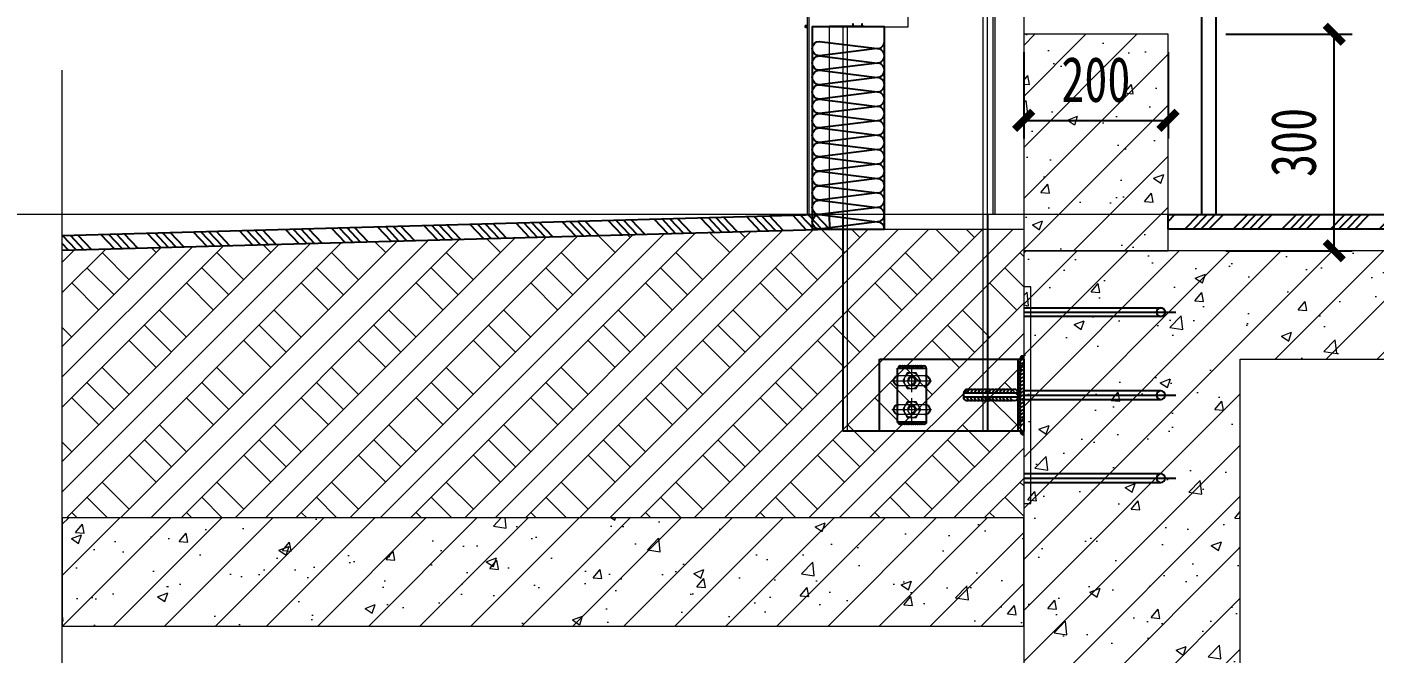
# Model space of a CAD drawing. Extents: x -280168 to 205214, y -148835 to -64913.
# Drawn here: x 50507 to 52374, y -82518 to -81651 of the extents above; entities that cross this region are included whole.
import ezdxf

# ---------------------------------------------------------------- set-up
doc = ezdxf.new("R2010")
doc.units = 0
doc.header["$LTSCALE"] = 1000
doc.header["$MEASUREMENT"] = 0
for name, pattern in [('ACAD_ISO12W100', [21, 12, -3, 0, -3, 0, -3]), ('CENTER', [50.8, 31.75, -6.35, 6.35, -6.35]), ('DASH', [0.35, 0.25, -0.1]), ('DASHDOT2', [0.5, 0.25, -0.125, 0, -0.125]), ('DASHED', [19.05, 12.7, -6.35])]:
    doc.linetypes.add(name, pattern=pattern)
for name, color, linetype, lineweight in [('00-SGT-轴线', 10, 'Continuous', 13), ('00-SGT-钢结构', 6, 'Continuous', 13), ('00-SGT-零部件', 31, 'Continuous', 13), ('2SS1_structure', 166, 'Continuous', 13), ('ALP1_alum.panel', 150, 'Continuous', 20), ('BX', 153, 'ACAD_ISO12W100', 13), ('DIM', 1, 'Continuous', 13), ('PJ1_accessories', 4, 'Continuous', 13), ('STE1_carbon steel', 66, 'Continuous', 25), ('STE2_hidden', 64, 'DASHED', 13), ('TC1_hatch', 251, 'Continuous', 13), ('XC1_alum.extrusion', 3, 'Continuous', 20), ('XC2_hidden', 70, 'DASHED', 13), ('ZX_grid', 14, 'CENTER', 13)]:
    doc.layers.add(name, color=color, linetype=linetype, lineweight=lineweight)
for name, color, linetype in [('2  辅材', 30, 'Continuous'), ('A-SUR_吊顶', 40, 'Continuous'), ('SY', 2, 'Continuous'), ('TC', 4, 'Continuous'), ('尺寸层', 7, 'Continuous')]:
    doc.layers.add(name, color=color, linetype=linetype)
doc.styles.add('QHMY', font='STXIHEI_0.TTF', dxfattribs={"width": 0.75})
doc.dimstyles.new('DIM-25', dxfattribs={"dimscale": 25, "dimtxt": 2.5, "dimasz": 1, "dimexe": 1, "dimexo": 1, "dimgap": 1, "dimtad": 1, "dimdec": 0, "dimzin": 0, "dimdsep": 46, "dimtxsty": 'QHMY', "dimblk": 'ARCHTICK', "dimcen": 0.09, "dimclrd": 1, "dimclre": 1, "dimclrt": 2, "dimazin": 2, "dimtfac": 1, "dimtdec": 0, "dimtix": 1, "dimtmove": 2, "dimatfit": 3, "dimfxl": 0, "dimtolj": 1, "dimtzin": 0, "dimarcsym": 0})
doc.dimstyles.new('DIM-50', dxfattribs={"dimscale": 50, "dimtxt": 3, "dimasz": 1, "dimexe": 1, "dimexo": 1, "dimgap": 1, "dimtad": 1, "dimdec": 0, "dimzin": 0, "dimdsep": 46, "dimtxsty": 'QHMY', "dimblk": 'ARCHTICK', "dimcen": 0.09, "dimclrd": 1, "dimclre": 1, "dimclrt": 2, "dimazin": 2, "dimtfac": 1, "dimtdec": 0, "dimtix": 1, "dimtmove": 2, "dimatfit": 3, "dimfxl": 0, "dimtolj": 1, "dimtzin": 0, "dimarcsym": 0})

# ---------------------------------------------------------------- blocks, each defined once
blk = doc.blocks.new('MB-1')
at = {"color": 3}
blk.add_lwpolyline([(8, -150), (-2, -150), (-2, 150), (8, 150)], close=True, dxfattribs=at)
at = {"layer": 'STE1_carbon steel', "color": 1, "linetype": 'DASHDOT2', "ltscale": 20}
for points in [[(8, 115), (-202.8, 115)], [(8, 0), (-202.8, 0)], [(8, -115), (-202.8, -115)]]:
    blk.add_lwpolyline(points, dxfattribs=at)
at = {"layer": 'STE1_carbon steel', "color": 225}
for points in [[(8, 121), (-182, 121, 1), (-182, 109), (8, 109)], [(8, -6), (-182, -6, -1), (-182, 6), (8, 6)], [(8, -121), (-182, -121, -1), (-182, -109), (8, -109)]]:
    blk.add_lwpolyline(points, format="xyb", dxfattribs=at)
for centre in [(-182, 115), (-182, 0), (-182, -115)]:
    blk.add_circle(centre, 6, dxfattribs=at)
blk = doc.blocks.new('*U388')
at = {"layer": '2  辅材'}
for centre, start in [((1, 0), 180), ((2, 0), 240), ((3, 0), 240), ((4, 0), 240), ((5, 0), 240), ((6, 0), 240), ((7, 0), 240), ((8, 0), 240), ((9, 0), 240), ((10, 0), 240), ((11, 0), 240), ((12, 0), 240)]:
    blk.add_arc(centre, 1, start, 0, dxfattribs=at)
blk = doc.blocks.new('*U389')
at = {"layer": '2  辅材'}
blk.add_hatch(color=256, dxfattribs=at).paths.add_polyline_path([(0, -1), (0, 0), (1, 0, -0.414214)])
blk.add_arc((0, 0), 1, 270, 0, dxfattribs=at)
blk = doc.blocks.new('*U380')
at = {"layer": '2  辅材'}
for centre, start in [((1, 0), 180), ((2, 0), 240), ((3, 0), 240), ((4, 0), 240), ((5, 0), 240), ((6, 0), 240), ((7, 0), 240), ((8, 0), 240), ((9, 0), 240), ((10, 0), 240), ((11, 0), 240), ((12, 0), 240), ((13, 0), 240), ((14, 0), 240)]:
    blk.add_arc(centre, 1, start, 0, dxfattribs=at)
blk = doc.blocks.new('*U366')
at = {"layer": '2  辅材'}
for centre, start in [((1, 0), 180), ((2, 0), 240), ((3, 0), 240), ((4, 0), 240), ((5, 0), 240), ((6, 0), 240), ((7, 0), 240), ((8, 0), 240), ((9, 0), 240), ((10, 0), 240), ((11, 0), 240), ((12, 0), 240), ((13, 0), 240), ((14, 0), 240), ((15, 0), 240), ((16, 0), 240), ((17, 0), 240), ((18, 0), 240), ((19, 0), 240)]:
    blk.add_arc(centre, 1, start, 0, dxfattribs=at)
blk = doc.blocks.new('MJ')
at = {"color": 252, "linetype": 'DASH', "ltscale": 20}
for p, q in [((173, 27), (137, 27)), ((137, 13), (173, 13)), ((137, -27), (173, -27))]:
    blk.add_line(p, q, dxfattribs=at)
at = {"color": 31}
blk.add_line((-9.7, 0), (3, 0), dxfattribs=at)
at = {"color": 252}
blk.add_line((173, -13), (137, -13), dxfattribs=at)
at = {"layer": '00-SGT-轴线', "linetype": 'CENTER'}
for p, q in [((182.5, 20), (127.5, 20)), ((155, 4.2), (155, 35.8)), ((155, -35.8), (155, -4.2)), ((182.5, -20), (127.5, -20)), ((171.2, -20), (141.8, -20))]:
    blk.add_line(p, q, dxfattribs=at)
at = {"layer": '00-SGT-钢结构'}
for p, q in [((175, 26.4), (175, 26.4)), ((175, 13.4), (175, 13.4)), ((175, -13.6), (175, -13.6)), ((175, -26.6), (175, -26.6))]:
    blk.add_line(p, q, dxfattribs=at)
at = {"layer": '00-SGT-零部件'}
for points in [[(167.5, 20), (161.3, 9.2), (148.8, 9.2), (142.6, 20), (148.8, 30.8), (161.3, 30.8)], [(167.5, -20), (161.3, -30.8), (148.8, -30.8), (142.6, -20), (148.8, -9.2), (161.3, -9.2)]]:
    blk.add_lwpolyline(points, close=True, dxfattribs=at)
for points in [[(155, 9.2, -1), (155, 30.8, -1)], [(155, 26, -1), (155, 14, -1)], [(155, -30.8, -1), (155, -9.2, -1)], [(155, -14, -1), (155, -26, -1)]]:
    blk.add_lwpolyline(points, format="xyb", close=True, dxfattribs=at)
for points in [[(155, 15.7, -2.414214), (159.3, 20)], [(155, -24.3, -2.414214), (159.3, -20)]]:
    blk.add_lwpolyline(points, format="xyb", dxfattribs=at)
at = {"layer": 'STE1_carbon steel', "color": 2}
blk.add_lwpolyline([(200, 50), (0, 50), (0, -50), (200, -50)], close=True, dxfattribs=at)
blk.add_lwpolyline([(8, 50), (8, -50)], dxfattribs=at)
at = {"layer": 'STE1_carbon steel'}
blk.add_lwpolyline([(175, 37.5), (135, 37.5), (135, -37.5), (175, -37.5)], close=True, dxfattribs=at)
for centre, start, end in [((137, 20), 89.9912, 270.0088), ((173, 20), 269.9912, 90.0088), ((137, -20), 89.9912, 270.0088), ((173, -20), 269.9912, 90.0088)]:
    blk.add_arc(centre, 7, start, end, dxfattribs=at)
at = {"layer": 'SY'}
blk.add_lwpolyline([(8, 3), (8, -3), (83, -3), (83, 3)], close=True, dxfattribs=at)
for name, p, xscale, yscale, zscale, rotation in [('*U389', (0, 50), 5.000000000001624, 5.000000000001624, 5.000000000001624, 90), ('*U366', (0, -50), 5.000000000001624, 5.000000000001624, 5.000000000001624, 90), ('*U388', (135, 37.5), -3.000000000000975, 3.000000000000975, 3.000000000000975, 180), ('*U380', (8, 3), -5.000000000001624, 5.000000000001624, 5.000000000001624, 180), ('*U389', (0, -50), -5.000000000001624, 5.000000000001624, 5.000000000001624, 90)]:
    blk.add_blockref(name, p, dxfattribs=dict(xscale=xscale, yscale=yscale, zscale=zscale, rotation=rotation))
for name, p, xscale, yscale, zscale in [('*U380', (8, -3), 5.000000000001624, 5.000000000001624, 5.000000000001624), ('*U388', (135, -37.5), 3.000000000000975, 3.000000000000975, 3.000000000000975)]:
    blk.add_blockref(name, p, dxfattribs=dict(xscale=xscale, yscale=yscale, zscale=zscale))
at = {"layer": 'ALP1_alum.panel'}
blk.add_blockref('MB-1', (-8, 0), dxfattribs=at)
blk = doc.blocks.new('_ArchTick')
at = {"color": 0, "linetype": 'ByBlock', "const_width": 0.4}
blk.add_lwpolyline([(-0.5, -0.5), (0.5, 0.5)], dxfattribs=at)
blk = doc.blocks.new('*D392')
at = {"layer": 'Defpoints', "color": 0, "transparency": 16777216}
for p in [(51588.2, -81911), (52288.2, -82724.2), (51588.2, -83061.3)]:
    blk.add_point(p, dxfattribs=at)
at = {"layer": '尺寸层', "color": 1, "lineweight": -2, "transparency": 16777216}
for p, q in [((51588.2, -82761.3), (51588.2, -83111.3)), ((52288.2, -82774.2), (52288.2, -83111.3)), ((52288.2, -83061.3), (51588.2, -83061.3))]:
    blk.add_line(p, q, dxfattribs=at)
at = {"layer": '尺寸层', "color": 1, "lineweight": -2, "transparency": 16777216, "xscale": 50, "yscale": 50, "zscale": 50, "rotation": 180}
blk.add_blockref('_ArchTick', (51588.2, -83061.3), dxfattribs=at)
at = {"layer": '尺寸层', "color": 1, "lineweight": -2, "transparency": 16777216, "xscale": 50, "yscale": 50, "zscale": 50}
blk.add_blockref('_ArchTick', (52288.2, -83061.3), dxfattribs=at)
at = {"layer": '尺寸层', "color": 2, "transparency": 16777216, "insert": (51938.2, -82936.3), "char_height": 150, "attachment_point": 5, "style": 'QHMY'}
blk.add_mtext('\\A1;700', dxfattribs=at)
blk = doc.blocks.new('*U390')
at = {"color": 251}
blk.add_lwpolyline([(-0.44, 0), (139.55, 0), (139.55, 50), (-0.44, 50)], close=True, dxfattribs=at)
for points in [[(-0.44, 0, 0.414214), (4.56, 5), (-0.44, 45, -1), (9.56, 45), (4.56, 5, 0.414214), (9.56, 0)], [(9.56, 0, 0.414214), (14.56, 5), (9.56, 45, -1), (19.56, 45), (14.56, 5, 0.414214), (19.56, 0)], [(19.56, 0, 0.414214), (24.56, 5), (19.56, 45, -1), (29.56, 45), (24.56, 5, 0.414214), (29.56, 0)], [(29.56, 0, 0.414214), (34.56, 5), (29.56, 45, -1), (39.56, 45), (34.56, 5, 0.414214), (39.56, 0)], [(39.56, 0, 0.414214), (44.56, 5), (39.56, 45, -1), (49.56, 45), (44.56, 5, 0.414214), (49.56, 0)], [(49.56, 0, 0.414214), (54.56, 5), (49.56, 45, -1), (59.56, 45), (54.56, 5, 0.414214), (59.56, 0)], [(59.56, 0, 0.414214), (64.56, 5), (59.56, 45, -1), (69.56, 45), (64.56, 5, 0.414214), (69.56, 0)], [(69.56, 0, 0.414214), (74.56, 5), (69.56, 45, -1), (79.56, 45), (74.56, 5, 0.414214), (79.56, 0)], [(79.56, 0, 0.414214), (84.56, 5), (79.56, 45, -1), (89.56, 45), (84.56, 5, 0.414214), (89.56, 0)], [(89.56, 0, 0.414214), (94.56, 5), (89.56, 45, -1), (99.56, 45), (94.56, 5, 0.414214), (99.56, 0)], [(99.56, 0, 0.414214), (104.56, 5), (99.56, 45, -1), (109.56, 45), (104.56, 5, 0.414214), (109.56, 0)], [(109.56, 0, 0.414214), (114.56, 5), (109.56, 45, -1), (119.56, 45), (114.56, 5, 0.414214), (119.56, 0)], [(119.56, 0, 0.414214), (124.56, 5), (119.56, 45, -1), (129.56, 45), (124.56, 5, 0.414214), (129.56, 0)]]:
    blk.add_lwpolyline(points, format="xyb", dxfattribs=at)
blk = doc.blocks.new('*D405')
at = {"layer": 'Defpoints', "color": 0, "transparency": 16777216}
for p in [(52088.2, -81661), (52318.5, -81661), (52088.2, -81961)]:
    blk.add_point(p, dxfattribs=at)
at = {"layer": '尺寸层', "color": 1, "lineweight": -2, "transparency": 16777216}
for p, q in [((52168.5, -81661), (52343.5, -81661)), ((52318.5, -81961), (52318.5, -81661)), ((52168.5, -81961), (52343.5, -81961))]:
    blk.add_line(p, q, dxfattribs=at)
at = {"layer": '尺寸层', "color": 1, "lineweight": -2, "transparency": 16777216, "xscale": 25, "yscale": 25, "zscale": 25}
for p, rotation in [((52318.5, -81661), 90), ((52318.5, -81961), 270)]:
    blk.add_blockref('_ArchTick', p, dxfattribs=dict(at, rotation=rotation))
at = {"layer": '尺寸层', "color": 2, "transparency": 16777216, "insert": (52262.3, -81811), "char_height": 62.5, "attachment_point": 5, "rotation": 90, "style": 'QHMY'}
blk.add_mtext('\\A1;300', dxfattribs=at)
blk = doc.blocks.new('*D406')
at = {"layer": 'Defpoints', "color": 0, "transparency": 16777216}
for p in [(51888.2, -81661), (52088.2, -81661), (52088.2, -81780.4)]:
    blk.add_point(p, dxfattribs=at)
at = {"layer": '尺寸层', "color": 1, "lineweight": -2, "transparency": 16777216}
for p, q in [((51888.2, -81686), (51888.2, -81805.4)), ((52088.2, -81686), (52088.2, -81805.4)), ((51888.2, -81780.4), (52088.2, -81780.4))]:
    blk.add_line(p, q, dxfattribs=at)
at = {"layer": '尺寸层', "color": 1, "lineweight": -2, "transparency": 16777216, "xscale": 25, "yscale": 25, "zscale": 25, "rotation": 180}
blk.add_blockref('_ArchTick', (51888.2, -81780.4), dxfattribs=at)
at = {"layer": '尺寸层', "color": 1, "lineweight": -2, "transparency": 16777216, "xscale": 25, "yscale": 25, "zscale": 25}
blk.add_blockref('_ArchTick', (52088.2, -81780.4), dxfattribs=at)
at = {"layer": '尺寸层', "color": 2, "transparency": 16777216, "insert": (51988.2, -81724.1), "char_height": 62.5, "attachment_point": 5, "style": 'QHMY'}
blk.add_mtext('\\A1;200', dxfattribs=at)

msp = doc.modelspace()

# ---------------------------------------------------------------- hatches: boundary and pattern name
at = {"layer": 'A-SUR_吊顶', "linetype": 'DASH', "ltscale": 100}
h = msp.add_hatch(dxfattribs=at)
h.set_pattern_fill('ANSI34', color=256, scale=5, angle=-1.5838, style=0)
h.set_pattern_definition([(133.41616, (-4872.856, -155755.25), (34.593887, 32.732302), []), (133.41616, (-4884.077, -155754.94), (34.593887, 32.732302), []), (133.41616, (-4895.3, -155754.63), (34.593887, 32.732302), []), (133.41616, (-4906.52, -155754.32), (34.593887, 32.732302), [])])
h.paths.add_polyline_path([(50556.1, -81960.4), (50556.1, -81940.4), (51619.2, -81911), (51619.8, -81931)])
h = msp.add_hatch(dxfattribs=at)
h.set_pattern_fill('ANSI34', color=256, scale=5, style=0)
h.set_pattern_definition([(45, (108255.13, -157325.44), (-33.67596, 33.67596), []), (45, (108266.357, -157325.44), (-33.67596, 33.67596), []), (45, (108277.58, -157325.44), (-33.67596, 33.67596), []), (45, (108288.808, -157325.44), (-33.67596, 33.67596), [])])
h.paths.add_polyline_path([(53520.3, -81911), (53520.3, -81931), (52088.2, -81931), (52088.2, -81911)])
at = {"layer": 'PJ1_accessories'}
h = msp.add_hatch(dxfattribs=at)
h.set_pattern_fill('ANSI37', color=252, scale=0.5, angle=90, style=0)
h.set_pattern_definition([(135, (-274346.5297, -988176.7823), (-0.56126600757, -0.56126600757), []), (225, (-274346.5297, -988176.7823), (0.56126600757, -0.56126600757), [])])
h.paths.add_polyline_path([(51585.2, -81649.2), (51588.2, -81649.2), (51588.2, -81653.1, 0.129667), (51585.2, -81651.2)])
at = {"layer": 'TC1_hatch'}
h = msp.add_hatch(dxfattribs=at)
h.set_pattern_fill('钢筋混凝土', color=256, scale=20, style=0)
h.set_pattern_definition([(45, (108443.726, -157279.3), (-35.35534, 35.35534), []), (50, (108443.73, -157279.3), (143.45204, -12.55043), [15, -165]), (355, (108443.73, -157279.3), (-27.75027, 150.43843), [12, -132]), (100.4514, (108455.68, -157280.35), (115.70188, 137.8879), [12.74804, -140.22842]), (46.1842, (108443.73, -157239.3), (213.4482, -33.1038), [22.5, -247.5]), (96.6356, (108461.51, -157242.06), (186.93254, 194.82357), [19.12206, -210.3426]), (351.1842, (108443.73, -157239.3), (186.9324, 194.8237), [18, -198]), (21, (108463.73, -157249.3), (119.38141, -80.52378), [15, -165]), (326, (108463.73, -157249.3), (48.66307, 145.03), [12, -132]), (71.4514, (108473.67, -157256.01), (168.04453, 64.5061), [12.74804, -140.22842]), (37.5, (108443.726, -157279.3), (2.43197, 66.57877), [0, -130.4, 0, -134, 0, -132.5]), (7.5, (108443.726, -157279.3), (52.61391, 78.88234), [0, -76.4, 0, -127.4, 0, -50.5]), (327.5, (108399.126, -157279.3), (106.764487, -4.510974), [0, -50, 0, -156, 0, -207]), (317.5, (108379.13, -157279.3), (116.63723, 20.021), [0, -65, 0, -103.6, 0, -147])])
h.paths.add_polyline_path([(51888.2, -81961), (52088.2, -81961), (52088.2, -81661), (51888.2, -81661)])
h = msp.add_hatch(dxfattribs=at)
h.set_pattern_fill('夯实土壤', color=256, scale=20, style=0)
h.set_pattern_definition([(45, (108467.33, -152779.3), (-79.4788, 79.4788), []), (45, (108509.33, -152779.3), (-79.4788, 79.4788), []), (45, (108551.33, -152779.3), (-79.4788, 79.4788), []), (135, (108467.33, -152779.3), (-79.4788, -79.4788), [53, -59.4]), (135, (108488.33, -152758.3), (-79.4788, -79.4788), [53, -59.4]), (135, (108509.33, -152737.3), (-79.4788, -79.4788), [53, -59.4])])
h.paths.add_polyline_path([(51619.8, -81931), (51888.2, -81931), (51888.2, -82331), (50556.1, -82331), (50556.1, -81960.4)])
h = msp.add_hatch(dxfattribs=at)
h.set_pattern_fill('钢筋混凝土', color=256, scale=20, style=0)
h.set_pattern_definition([(45, (108443.726, -159334.91), (-35.35534, 35.35534), []), (50, (108443.73, -159334.91), (143.45204, -12.55043), [15, -165]), (355, (108443.73, -159334.91), (-27.75027, 150.43843), [12, -132]), (100.4514, (108455.68, -159335.96), (115.70188, 137.8879), [12.74804, -140.22842]), (46.1842, (108443.73, -159294.91), (213.4482, -33.1038), [22.5, -247.5]), (96.6356, (108461.51, -159297.67), (186.93254, 194.82357), [19.12206, -210.3426]), (351.1842, (108443.73, -159294.9), (186.9324, 194.8237), [18, -198]), (21, (108463.73, -159304.91), (119.38141, -80.52378), [15, -165]), (326, (108463.73, -159304.91), (48.66307, 145.03), [12, -132]), (71.4514, (108473.67, -159311.62), (168.04453, 64.5061), [12.74804, -140.22842]), (37.5, (108443.726, -159334.91), (2.43197, 66.57877), [0, -130.4, 0, -134, 0, -132.5]), (7.5, (108443.726, -159334.91), (52.61391, 78.88234), [0, -76.4, 0, -127.4, 0, -50.5]), (327.5, (108399.126, -159334.91), (106.764487, -4.510974), [0, -50, 0, -156, 0, -207]), (317.5, (108379.13, -159334.91), (116.63723, 20.021), [0, -65, 0, -103.6, 0, -147])])
h.paths.add_polyline_path([(53520.3, -81961), (51888.2, -81961), (51888.2, -82711), (52188.2, -82711), (52188.2, -82111), (53520.3, -82111)])
h = msp.add_hatch(dxfattribs=at)
h.set_pattern_fill('钢筋混凝土', color=256, scale=20, style=0)
h.set_pattern_definition([(45, (108443.726, -155054.91), (-35.35534, 35.35534), []), (50, (108443.73, -155054.91), (143.45204, -12.55043), [15, -165]), (355, (108443.73, -155054.91), (-27.75027, 150.43843), [12, -132]), (100.4514, (108455.68, -155055.96), (115.70188, 137.8879), [12.74804, -140.22842]), (46.1842, (108443.73, -155014.91), (213.4482, -33.1038), [22.5, -247.5]), (96.6356, (108461.51, -155017.67), (186.93254, 194.82357), [19.12206, -210.3426]), (351.1842, (108443.73, -155014.9), (186.9324, 194.8237), [18, -198]), (21, (108463.73, -155024.91), (119.38141, -80.52378), [15, -165]), (326, (108463.73, -155024.91), (48.66307, 145.03), [12, -132]), (71.4514, (108473.67, -155031.62), (168.04453, 64.5061), [12.74804, -140.22842]), (37.5, (108443.726, -155054.91), (2.43197, 66.57877), [0, -130.4, 0, -134, 0, -132.5]), (7.5, (108443.726, -155054.91), (52.61391, 78.88234), [0, -76.4, 0, -127.4, 0, -50.5]), (327.5, (108399.126, -155054.91), (106.764487, -4.510974), [0, -50, 0, -156, 0, -207]), (317.5, (108379.13, -155054.91), (116.63723, 20.021), [0, -65, 0, -103.6, 0, -147])])
h.paths.add_polyline_path([(50556.1, -82481), (51888.2, -82481), (51888.2, -82331), (50556.1, -82331)])

# ---------------------------------------------------------------- linework, layer by layer
at = {"layer": '2SS1_structure', "color": 5}
msp.add_line((51888.2, -78181), (51888.2, -81981), dxfattribs=at)
for points in [[(51888.2, -81961), (52088.2, -81961), (52088.2, -81661), (51888.2, -81661)], [(50556.1, -82481), (51888.2, -82481), (51888.2, -82331), (50556.1, -82331)]]:
    msp.add_lwpolyline(points, close=True, dxfattribs=at)
msp.add_lwpolyline([(53520.3, -81961), (51888.2, -81961), (51888.2, -82711), (52188.2, -82711), (52188.2, -82111), (53520.3, -82111), (53520.3, -81961)], dxfattribs=at)
at = {"layer": 'A-SUR_吊顶', "linetype": 'DASH', "ltscale": 100}
for points in [[(51728.2, -81581), (52154.4, -81581), (52154.4, -81911)], [(51728.2, -81601), (52134.4, -81601), (52134.4, -81911)], [(50556.1, -81960.4), (51619.8, -81931), (51619.2, -81911), (50556.1, -81940.4)], [(53520.3, -81931), (52088.2, -81931), (52088.2, -81911), (53520.3, -81911)]]:
    msp.add_lwpolyline(points, dxfattribs=at)
at = {"layer": 'ALP1_alum.panel'}
msp.add_lwpolyline([(51591.2, -81911), (51591.2, -81635.2), (51632.7, -81635.2), (51632.7, -81632.2), (51588.2, -81632.2), (51588.2, -81911)], dxfattribs=at)
at = {"layer": 'BX', "ltscale": 20}
msp.add_lwpolyline([(53520.3, -72286.9), (53520.3, -82724.2), (50556.1, -82724.2), (50556.1, -81710.9)], dxfattribs=at)
at = {"layer": 'PJ1_accessories', "color": 252}
msp.add_lwpolyline([(51584.5, -81651, -0.158087), (51588.2, -81653.1), (51588.2, -81649.2), (51585.2, -81649.2), (51585.2, -81650.3, -0.414214), (51584.5, -81651, 0)], format="xyb", dxfattribs=at)
at = {"layer": 'STE1_carbon steel'}
msp.add_lwpolyline([(51838.2, -81911), (51838.2, -82211), (51638.2, -82211), (51638.2, -81911)], dxfattribs=at)
at = {"layer": 'STE2_hidden'}
for p, q in [((51832.2, -82211), (51832.2, -71691)), ((51838.2, -82211), (51838.2, -71691)), ((51638.2, -82211), (51638.2, -81651)), ((51644.2, -82211), (51644.2, -81651))]:
    msp.add_line(p, q, dxfattribs=at)
at = {"layer": 'TC1_hatch'}
msp.add_lwpolyline([(51619.8, -81931), (51888.2, -81931), (51888.2, -82331), (50556.1, -82331), (50556.1, -81960.4), (51619.8, -81931)], dxfattribs=at)
at = {"layer": 'XC1_alum.extrusion'}
for p, q in [((51848.2, -77841), (51848.2, -81911)), ((51619.2, -81911), (51619.2, -81651)), ((51798.2, -81911), (51619.2, -81911))]:
    msp.add_line(p, q, dxfattribs=at)
msp.add_lwpolyline([(51667.2, -81650), (51667.2, -81651), (51728.2, -81651), (51728.2, -81571)], dxfattribs=at)
at = {"layer": 'XC1_alum.extrusion', "color": 191}
msp.add_lwpolyline([(51652.2, -81647, 0.873272), (51651.2, -81646.9), (51650.9, -81648, 0.495756), (51651.2, -81648.4), (51651.2, -81649.5, -0.414214), (51650.7, -81650), (51619.7, -81650, 1), (51619.7, -81651), (51666.7, -81651, 1), (51666.7, -81650), (51665.2, -81650, -0.414214), (51664.7, -81649.5), (51664.7, -81648.4, 0.495756), (51665, -81648), (51664.7, -81646.9, 0.873272), (51663.7, -81647), (51663.7, -81649.5, -0.414214), (51663.2, -81650), (51652.7, -81650, -0.414214), (51652.2, -81649.5)], format="xyb", close=True, dxfattribs=at)
at = {"layer": 'XC2_hidden'}
msp.add_line((51845.7, -81911), (51845.7, -77841), dxfattribs=at)
at = {"layer": 'ZX_grid', "ltscale": 10}
msp.add_line((53520.3, -81911), (48630.3, -81911), dxfattribs=at)

# ---------------------------------------------------------------- block references
at = {"layer": 'DIM', "color": 6, "xscale": -1}
msp.add_blockref('MJ', (51888.2, -82161), dxfattribs=at)
at = {"layer": 'TC', "xscale": 2, "yscale": 2, "zscale": 2, "rotation": 90.00000000000001}
msp.add_blockref('*U390', (51695.2, -81930.1), dxfattribs=at)

# ---------------------------------------------------------------- dimensions: what is measured, and where the dimension line sits
at = {"layer": '尺寸层'}
for base, p1, p2, angle, dimstyle, picture, middle in [((52318.5, -81661), (52088.2, -81961), (52088.2, -81661), 90, 'DIM-25', '*D405', (52262.3, -81811)), ((52088.2, -81780.4), (51888.2, -81661), (52088.2, -81661), 180, 'DIM-25', '*D406', (51988.2, -81724.1)), ((51588.2, -83061.3), (52288.2, -82724.2), (51588.2, -81911), 180, 'DIM-50', '*D392', (51938.2, -82936.3))]:
    dim = msp.add_linear_dim(base=base, p1=p1, p2=p2, angle=angle, dimstyle=dimstyle, dxfattribs=at)
    dim.commit()
    dim.dimension.update_dxf_attribs({"geometry": picture, "text_midpoint": middle})

doc.saveas('drawing.dxf')
